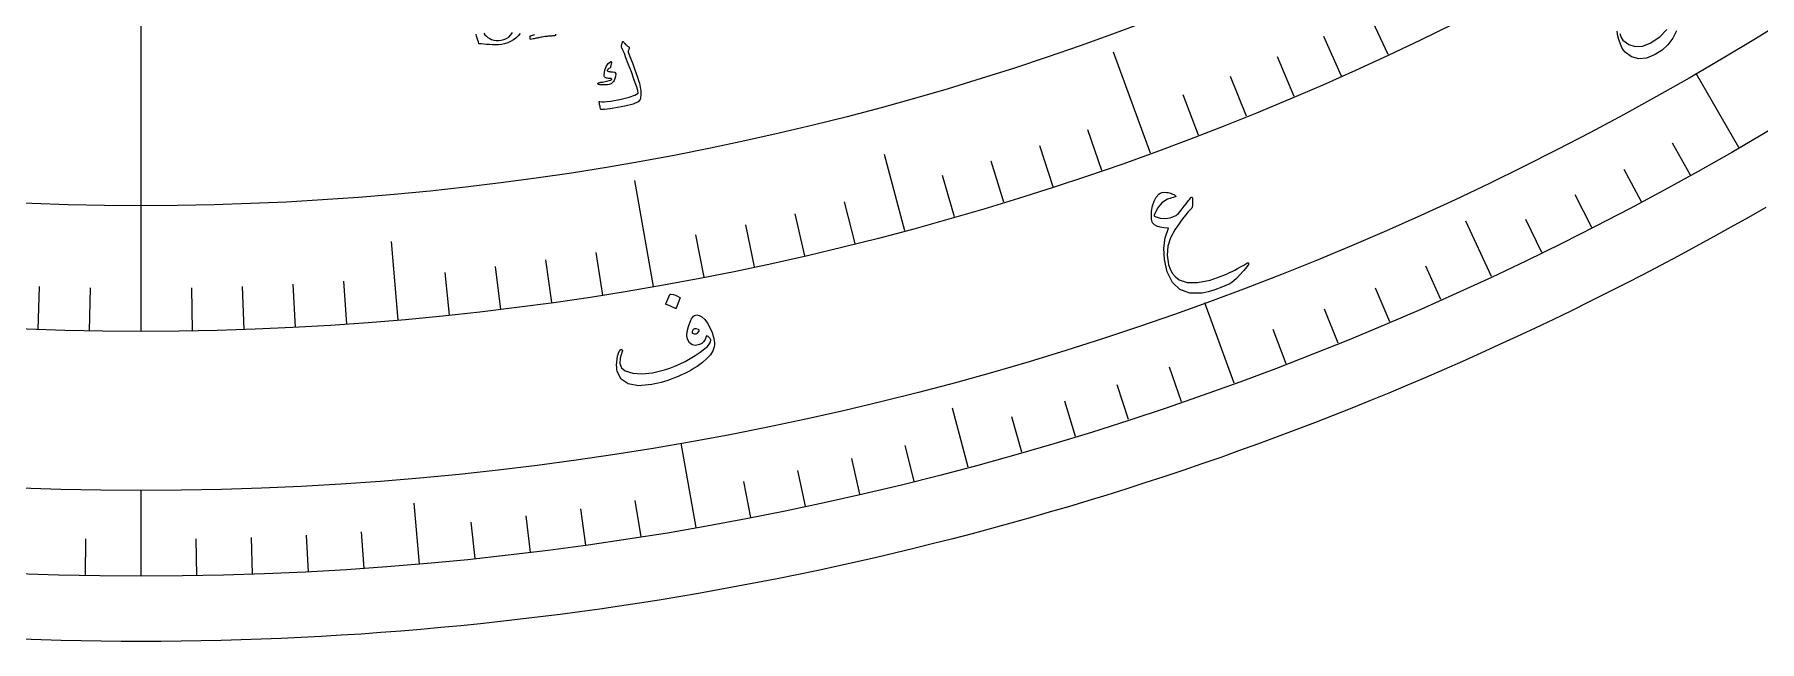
# Model space of a CAD drawing. Header units: millimetres. Extents: x -65 to 65, y -65 to 84.
# Drawn here: x -2.13 to 32.26, y -65 to -52.91 of the extents above; entities that cross this region are included whole.
import ezdxf

# ---------------------------------------------------------------- set-up
doc = ezdxf.new("R2010")
doc.units = ezdxf.units.MM
for name, color, linetype in [('CUT_OUTER', 1, 'Continuous'), ('ENGRAVE', 7, 'Continuous'), ('ENGRAVE_FINE', 8, 'Continuous'), ('TEXT', 5, 'Continuous')]:
    doc.layers.add(name, color=color, linetype=linetype)

msp = doc.modelspace()

# ---------------------------------------------------------------- linework, layer by layer
at = {"layer": 'CUT_OUTER'}
msp.add_lwpolyline([(32.3848, -56.358), (32.0384, -56.5557), (31.6908, -56.7512), (31.3419, -56.9446), (30.9919, -57.1358), (30.6408, -57.3249), (30.2885, -57.5118), (29.935, -57.6966), (29.5804, -57.8792), (29.2247, -58.0596), (28.8679, -58.2378), (28.5101, -58.4138), (28.1511, -58.5877), (27.7911, -58.7593), (27.43, -58.9287), (27.0679, -59.0959), (26.7048, -59.2609), (26.3407, -59.4236), (25.9756, -59.5841), (25.6095, -59.7424), (25.2424, -59.8984), (24.8744, -60.0522), (24.5055, -60.2037), (24.1356, -60.3529), (23.7648, -60.4999), (23.3932, -60.6445), (23.0206, -60.7869), (22.6472, -60.927), (22.2729, -61.0648), (21.8978, -61.2004), (21.5219, -61.3336), (21.1452, -61.4645), (20.7676, -61.5931), (20.3893, -61.7193), (20.0102, -61.8433), (19.6304, -61.9649), (19.2498, -62.0842), (18.8685, -62.2011), (18.4865, -62.3157), (18.1038, -62.428), (17.7204, -62.5379), (17.3363, -62.6454), (16.9516, -62.7506), (16.5663, -62.8535), (16.1803, -62.9539), (15.7937, -63.052), (15.4065, -63.1478), (15.0188, -63.2411), (14.6305, -63.3321), (14.2416, -63.4206), (13.8522, -63.5068), (13.4622, -63.5906), (13.0718, -63.672), (12.6809, -63.751), (12.2895, -63.8277), (11.8976, -63.9019), (11.5053, -63.9737), (11.1125, -64.043), (10.7194, -64.11), (10.3258, -64.1746), (9.9318, -64.2367), (9.5375, -64.2965), (9.1428, -64.3538), (8.7477, -64.4087), (8.3524, -64.4611), (7.9567, -64.5112), (7.5607, -64.5588), (7.1644, -64.604), (6.7679, -64.6467), (6.3711, -64.687), (5.9741, -64.7249), (5.5768, -64.7603), (5.1794, -64.7933), (4.7817, -64.8239), (4.3839, -64.852), (3.9858, -64.8777), (3.5877, -64.9009), (3.1894, -64.9217), (2.791, -64.9401), (2.3925, -64.956), (1.9939, -64.9694), (1.5952, -64.9804), (1.1964, -64.989), (0.7976, -64.9951), (0.3988, -64.9988), (0, -65), (-0.3988, -64.9988), (-0.7976, -64.9951), (-1.1964, -64.989), (-1.5952, -64.9804), (-1.9939, -64.9694), (-2.3925, -64.956)], dxfattribs=at)
at = {"layer": 'ENGRAVE'}
for points in [[(0, -58.825), (0, -51.675)], [(24.8605, -53.3136), (24.1957, -51.8879)], [(20.1193, -55.2774), (19.3857, -53.2618)], [(31.85, -55.1658), (30.9969, -53.6882)], [(15.225, -56.8206), (14.8179, -55.3012)], [(10.2149, -57.9313), (9.8424, -55.8189)], [(26.9208, -57.7318), (26.4057, -56.6272)], [(5.1269, -58.6012), (4.9898, -57.0341)], [(21.7867, -59.8584), (21.2031, -58.2551)], [(16.4868, -61.5295), (16.1713, -60.3523)], [(11.0614, -62.7323), (10.7651, -61.0519)], [(0, -63.7), (0, -61.9938)], [(5.5518, -63.4576), (5.4456, -62.2435)]]:
    msp.add_lwpolyline(points, dxfattribs=at)
for radius in [63.7, 63.7, 61.9938, 58.825, 58.825, 56.3225]:
    msp.add_circle((0, 0), radius, dxfattribs=at)
at = {"layer": 'ENGRAVE_FINE'}
for points in [[(23.9263, -53.7393), (23.5773, -52.9555)], [(22.9848, -54.1487), (22.6495, -53.3589)], [(22.0362, -54.5416), (21.7148, -53.7461)], [(21.081, -54.9179), (20.7735, -54.1169)], [(19.1515, -55.6201), (18.8722, -54.8089)], [(18.1779, -55.9459), (17.9128, -55.1299)], [(30.8824, -55.7133), (30.5279, -55.0737)], [(17.1988, -56.2546), (16.9479, -55.4341)], [(29.9053, -56.2438), (29.562, -55.5981)], [(16.2144, -56.5462), (15.9779, -55.7215)], [(14.2311, -57.0776), (14.0235, -56.2451)], [(28.9192, -56.7571), (28.5872, -56.1056)], [(12.2304, -57.5395), (12.052, -56.7003)], [(13.2327, -57.3173), (13.0397, -56.4813)], [(27.9242, -57.2532), (27.6037, -56.5959)], [(11.2243, -57.7442), (11.0606, -56.902)], [(8.1869, -58.2525), (8.0674, -57.4029)], [(9.2023, -58.1008), (9.068, -57.2533)], [(6.1489, -58.5028), (6.0592, -57.6495)], [(7.169, -58.3865), (7.0644, -57.5349)], [(25.9091, -58.1928), (25.6117, -57.5248)], [(-2.053, -58.7892), (-2.023, -57.9317)], [(-1.0266, -58.816), (-1.0117, -57.9582)], [(1.0266, -58.816), (1.0117, -57.9582)], [(2.053, -58.7892), (2.023, -57.9317)], [(3.0787, -58.7444), (3.0338, -57.8876)], [(4.1034, -58.6817), (4.0436, -57.8258)], [(24.8896, -58.6362), (24.6039, -57.963)], [(23.8624, -59.0616), (23.5885, -58.3836)], [(22.828, -59.4691), (22.566, -58.7864)], [(20.7387, -60.2295), (20.5006, -59.5381)], [(19.6844, -60.5823), (19.4584, -59.8868)], [(18.6241, -60.9166), (18.4103, -60.2173)], [(17.5581, -61.2324), (17.3565, -60.5294)], [(15.4104, -61.8078), (15.2335, -61.0983)], [(14.3294, -62.0674), (14.1649, -61.3549)], [(12.1545, -62.5297), (12.015, -61.8118)], [(13.244, -62.308), (13.0919, -61.5927)], [(9.9649, -62.9157), (9.8505, -62.1935)], [(7.7631, -63.2252), (7.674, -62.4994)], [(8.8653, -63.0801), (8.7636, -62.3559)], [(3.3338, -63.6127), (3.2955, -62.8825)], [(4.4435, -63.5448), (4.3925, -62.8154)], [(6.6585, -63.351), (6.582, -62.6238)], [(-1.1117, -63.6903), (-1.099, -62.9592)], [(1.1117, -63.6903), (1.099, -62.9592)], [(2.2231, -63.6612), (2.1976, -62.9304)]]:
    msp.add_lwpolyline(points, dxfattribs=at)
at = {"layer": 'TEXT'}
for points in [[(7.5549, -52.8916), (7.5162, -52.9396), (7.4714, -52.9828), (7.4205, -53.0212), (7.3651, -53.0537), (7.3069, -53.0794), (7.2461, -53.0984), (7.1825, -53.1106), (7.1217, -53.117), (7.0615, -53.1199), (7.002, -53.1191), (6.9431, -53.1147), (6.8861, -53.1089), (6.8323, -53.1039), (6.7816, -53.0998), (6.734, -53.0964), (6.7221, -53.0608), (6.7106, -53.0239), (6.6993, -52.9857), (6.6884, -52.9462), (6.6781, -52.9073)], [(6.8284, -52.8883), (6.8541, -52.9175), (6.8828, -52.9451), (6.9146, -52.9697), (6.9496, -52.9911), (6.9876, -53.0095), (7.0291, -53.0233), (7.0744, -53.031), (7.1236, -53.0327), (7.1765, -53.0283), (7.2325, -53.0157), (7.2834, -52.9939), (7.3292, -52.9628), (7.3699, -52.9224), (7.402, -52.8742)], [(8.2605, -52.9092), (8.2619, -52.9196), (8.2622, -52.9285), (8.2613, -52.9358), (8.2383, -52.9381), (8.2171, -52.9402), (8.1975, -52.942), (8.1797, -52.9434), (8.1627, -52.9448), (8.1457, -52.9462), (8.1287, -52.9475), (8.1118, -52.9488), (8.0935, -52.9505), (8.0726, -52.9529), (8.0491, -52.956), (8.0231, -52.9598), (7.9968, -52.964), (7.9728, -52.9681), (7.9509, -52.9721), (7.9313, -52.9762), (7.9129, -52.9802), (7.8944, -52.9842), (7.8759, -52.9882), (7.8574, -52.9922), (7.8377, -52.9964), (7.8154, -53.001), (7.7907, -53.0059), (7.7635, -53.0111), (7.7608, -53.0077), (7.7583, -53.0015), (7.756, -52.9926), (7.754, -52.981), (7.7525, -52.9688), (7.7519, -52.9583), (7.7522, -52.9493), (7.7534, -52.942), (7.7664, -52.9394), (7.7831, -52.9348), (7.8035, -52.9282), (7.8276, -52.9197), (7.8511, -52.9097)], [(30.6054, -52.8388), (30.531, -52.9869), (30.4356, -53.1154), (30.3195, -53.2244), (30.1826, -53.3136), (30.0107, -53.3824), (29.8529, -53.3974), (29.7094, -53.3586), (29.5804, -53.2663), (29.5473, -53.2256), (29.5164, -53.1729), (29.4876, -53.1083), (29.461, -53.0317), (29.438, -52.9444), (29.4211, -52.8497)], [(29.4787, -52.8936), (29.5036, -52.9759), (29.5369, -53.0271), (29.6545, -53.1153), (29.7844, -53.1545), (29.9265, -53.1445), (30.0807, -53.0852), (30.2721, -52.9598), (30.4113, -52.8139)]]:
    msp.add_lwpolyline(points, dxfattribs=at)
for points in [[(9.6202, -53.0653), (9.6321, -53.0807), (9.6442, -53.0952), (9.6565, -53.1087), (9.6691, -53.1212), (9.682, -53.1328), (9.6953, -53.1433), (9.709, -53.1529), (9.7232, -53.1614), (9.729, -53.1666), (9.7319, -53.1733), (9.7318, -53.1817), (9.7287, -53.1916), (9.7093, -53.2444), (9.7075, -53.25), (9.7063, -53.2547), (9.7058, -53.2585), (9.7059, -53.2614), (9.7552, -53.3855), (9.799, -53.4977), (9.8372, -53.5982), (9.8699, -53.6868), (9.8969, -53.7636), (9.9181, -53.8284), (9.9333, -53.8812), (9.9427, -53.9221), (9.957, -53.9999), (9.9602, -54.0249), (9.9622, -54.0501), (9.963, -54.0756), (9.9626, -54.1015), (9.961, -54.1277), (9.9579, -54.1543), (9.9535, -54.1812), (9.9477, -54.2085), (9.9065, -54.2549), (9.8052, -54.2997), (9.6436, -54.3424), (9.4218, -54.3827), (9.352, -54.3923), (9.2871, -54.3993), (9.2272, -54.4037), (9.1722, -54.4057), (9.1669, -54.4044), (9.1629, -54.4019), (9.1601, -54.3982), (9.1586, -54.3932), (9.153, -54.3691), (9.1481, -54.3471), (9.1439, -54.3272), (9.1404, -54.3095), (9.1374, -54.2937), (9.1351, -54.2797), (9.1334, -54.2674), (9.1323, -54.2569), (9.132, -54.2509), (9.1336, -54.2472), (9.1369, -54.2459), (9.1421, -54.247), (9.1813, -54.252), (9.2308, -54.2521), (9.2906, -54.2473), (9.3605, -54.2376), (9.5683, -54.2012), (9.729, -54.1625), (9.8426, -54.1217), (9.9092, -54.0793), (9.9002, -54.031), (9.8743, -53.945), (9.8315, -53.8212), (9.772, -53.6596), (9.7111, -53.4981), (9.6647, -53.3759), (9.6327, -53.2932), (9.6149, -53.25), (9.6096, -53.2382), (9.6047, -53.2272), (9.6001, -53.217), (9.5959, -53.2075), (9.592, -53.1989), (9.5885, -53.1912), (9.5854, -53.1845), (9.5826, -53.1787), (9.5775, -53.166), (9.5748, -53.1535), (9.5746, -53.1411), (9.5769, -53.1289), (9.5956, -53.0632), (9.5973, -53.0586), (9.5995, -53.0555), (9.6021, -53.0537), (9.6051, -53.0532), (9.6092, -53.0547), (9.6131, -53.0571), (9.6167, -53.0607), (9.6202, -53.0653)], [(9.3643, -53.452), (9.3673, -53.4519), (9.37, -53.4526), (9.3725, -53.4542), (9.3748, -53.4567), (9.3758, -53.4591), (9.3765, -53.4617), (9.3768, -53.4647), (9.3768, -53.4678), (9.3585, -53.5579), (9.3559, -53.5672), (9.3528, -53.5745), (9.3492, -53.5798), (9.345, -53.5832), (9.3262, -53.5923), (9.3106, -53.6027), (9.2984, -53.6144), (9.2893, -53.6273), (9.2882, -53.6334), (9.2922, -53.6391), (9.3014, -53.6443), (9.3158, -53.6489), (9.3252, -53.6505), (9.3348, -53.6518), (9.3447, -53.6528), (9.3548, -53.6536), (9.3654, -53.6541), (9.3763, -53.6544), (9.3878, -53.6543), (9.3996, -53.654), (9.4426, -53.6637), (9.4615, -53.696), (9.4563, -53.7507), (9.4268, -53.8279), (9.4133, -53.8517), (9.3992, -53.8708), (9.3848, -53.8853), (9.37, -53.8951), (9.353, -53.9019), (9.3289, -53.9076), (9.2977, -53.9123), (9.2593, -53.9159), (9.2397, -53.9173), (9.2209, -53.918), (9.203, -53.9179), (9.186, -53.917), (9.17, -53.9156), (9.155, -53.9141), (9.1409, -53.9124), (9.1278, -53.9105), (9.1195, -53.9075), (9.1132, -53.9036), (9.109, -53.8986), (9.1069, -53.8927), (9.1068, -53.8863), (9.109, -53.8813), (9.1135, -53.8778), (9.1203, -53.8757), (9.1422, -53.8705), (9.167, -53.865), (9.1948, -53.8591), (9.2257, -53.8529), (9.2832, -53.8413), (9.3277, -53.83), (9.3592, -53.8191), (9.3778, -53.8086), (9.38, -53.8062), (9.381, -53.8035), (9.3806, -53.8004), (9.379, -53.7969), (9.3772, -53.7948), (9.3743, -53.7932), (9.3702, -53.792), (9.365, -53.7911), (9.3172, -53.788), (9.297, -53.7857), (9.2794, -53.7814), (9.2642, -53.775), (9.2516, -53.7665), (9.2403, -53.756), (9.2327, -53.7444), (9.2288, -53.7317), (9.2286, -53.7181), (9.2419, -53.6232), (9.269, -53.5473), (9.3097, -53.4902), (9.3643, -53.452)], [(20.2845, -56.0913), (20.3154, -56.0695), (20.3528, -56.0565), (20.3969, -56.0524), (20.4476, -56.057), (20.4745, -56.0623), (20.4997, -56.0683), (20.5232, -56.0751), (20.5449, -56.0827), (20.5649, -56.0909), (20.583, -56.0997), (20.5994, -56.1089), (20.6139, -56.1187), (20.6251, -56.1293), (20.6254, -56.1382), (20.6149, -56.1455), (20.5935, -56.1512), (20.4595, -56.1902), (20.3484, -56.2629), (20.2603, -56.3696), (20.1949, -56.5103), (20.1945, -56.5181), (20.1971, -56.5251), (20.2029, -56.5313), (20.2118, -56.5367), (20.3139, -56.5684), (20.4154, -56.5771), (20.5161, -56.5628), (20.616, -56.5255), (20.6327, -56.5154), (20.6529, -56.4983), (20.6764, -56.4744), (20.7033, -56.4436), (20.7508, -56.3836), (20.7927, -56.3306), (20.829, -56.2847), (20.8597, -56.2457), (20.8849, -56.2138), (20.9047, -56.189), (20.9189, -56.1711), (20.9276, -56.1604), (20.9417, -56.1493), (20.952, -56.1506), (20.9586, -56.1643), (20.9613, -56.1904), (20.9609, -56.2617), (20.9575, -56.3159), (20.9512, -56.353), (20.9419, -56.373), (20.9046, -56.4114), (20.866, -56.4541), (20.826, -56.5012), (20.7845, -56.5526), (20.7416, -56.6085), (20.6973, -56.6687), (20.6515, -56.7333), (20.6042, -56.8022), (20.5167, -56.9623), (20.4668, -57.1307), (20.4547, -57.3076), (20.4805, -57.493), (20.5123, -57.5876), (20.5586, -57.6696), (20.6194, -57.7389), (20.6948, -57.7955), (20.8528, -57.8507), (21.0574, -57.8531), (21.3085, -57.8021), (21.6053, -57.6971), (21.6498, -57.6773), (21.6975, -57.655), (21.7482, -57.6303), (21.8019, -57.603), (21.8585, -57.5733), (21.9178, -57.5408), (21.9797, -57.5057), (22.0443, -57.4679), (22.0557, -57.4622), (22.0648, -57.4595), (22.0715, -57.4599), (22.0759, -57.4634), (22.0734, -57.4898), (22.042, -57.5405), (21.9815, -57.6155), (21.8917, -57.7147), (21.8358, -57.7715), (21.7851, -57.8171), (21.7399, -57.8515), (21.7001, -57.8748), (21.546, -57.9455), (21.4026, -58.0005), (21.2702, -58.0398), (21.1488, -58.0635), (20.9037, -58.0631), (20.7064, -57.9915), (20.5572, -57.8491), (20.4557, -57.6364), (20.3988, -57.3954), (20.3843, -57.1702), (20.4119, -56.9606), (20.4813, -56.7668), (20.3886, -56.7599), (20.3107, -56.747), (20.2475, -56.7281), (20.1991, -56.7033), (20.1843, -56.6916), (20.1719, -56.6774), (20.1621, -56.6608), (20.1549, -56.6418), (20.144, -56.5873), (20.1383, -56.5342), (20.1377, -56.4824), (20.1421, -56.4319), (20.1635, -56.3257), (20.1943, -56.2336), (20.2346, -56.1555), (20.2845, -56.0913)], [(10.5405, -58.0896), (10.5428, -58.0862), (10.5464, -58.0837), (10.5514, -58.0822), (10.5578, -58.0817), (10.6051, -58.0919), (10.6506, -58.1065), (10.6943, -58.1257), (10.7363, -58.1493), (10.7407, -58.1532), (10.7431, -58.1576), (10.7435, -58.1623), (10.7419, -58.1673), (10.6675, -58.3625), (10.6643, -58.3674), (10.6594, -58.3693), (10.6527, -58.3683), (10.6444, -58.3643), (10.6371, -58.3608), (10.6258, -58.3558), (10.6103, -58.349), (10.5907, -58.3406), (10.5668, -58.3307), (10.5382, -58.3191), (10.5049, -58.3061), (10.4669, -58.2914), (10.4618, -58.2888), (10.4589, -58.2857), (10.4582, -58.2822), (10.4599, -58.2784)], [(11.0339, -58.5094), (11.0787, -58.4975), (11.1272, -58.5067), (11.1795, -58.5369), (11.2356, -58.5882), (11.2903, -58.6584), (11.3387, -58.7453), (11.3805, -58.849), (11.4159, -58.9696), (11.4258, -59.0138), (11.4308, -59.0558), (11.4309, -59.0954), (11.426, -59.1327), (11.3983, -59.2105), (11.3496, -59.289), (11.28, -59.3682), (11.1893, -59.4479), (11.1369, -59.4868), (11.0822, -59.5244), (11.0253, -59.5608), (10.9661, -59.5958), (10.9046, -59.6295), (10.8405, -59.662), (10.7739, -59.6932), (10.7048, -59.7232), (10.635, -59.7514), (10.5665, -59.7773), (10.4991, -59.8011), (10.433, -59.8225), (10.368, -59.8417), (10.3039, -59.8583), (10.2407, -59.8725), (10.1784, -59.8842), (9.9143, -59.907), (9.7118, -59.8707), (9.5711, -59.7761), (9.4924, -59.6235), (9.4848, -59.5864), (9.4802, -59.5434), (9.4786, -59.4946), (9.4798, -59.44), (9.4863, -59.3792), (9.499, -59.3192), (9.5181, -59.26), (9.5435, -59.2015), (9.5475, -59.1946), (9.5527, -59.1893), (9.5591, -59.1856), (9.5666, -59.1835), (9.5741, -59.1833), (9.5805, -59.1854), (9.5858, -59.1897), (9.59, -59.1964), (9.5927, -59.2039), (9.5936, -59.2112), (9.5926, -59.2182), (9.5899, -59.2249), (9.5474, -59.3581), (9.5434, -59.4667), (9.5783, -59.5506), (9.6522, -59.6097), (9.8023, -59.6593), (9.9829, -59.6731), (10.1939, -59.6508), (10.4347, -59.5922), (10.5388, -59.5581), (10.6421, -59.5185), (10.7444, -59.4736), (10.8459, -59.4232), (10.9462, -59.3675), (11.0452, -59.3065), (11.1429, -59.2401), (11.2393, -59.1684), (11.2896, -59.1252), (11.3255, -59.082), (11.347, -59.0389), (11.3542, -58.9958), (11.3409, -58.9697), (11.3234, -58.9468), (11.3017, -58.927), (11.2759, -58.9104), (11.2732, -58.9099), (11.2703, -58.9121), (11.2674, -58.917), (11.2644, -58.9246), (11.2416, -58.9842), (11.2121, -59.0314), (11.1761, -59.066), (11.1335, -59.0881), (11.0511, -59.1047), (10.983, -59.0923), (10.9292, -59.051), (10.8898, -58.9806), (10.878, -58.9143), (10.8849, -58.8293), (10.9105, -58.7256), (10.9547, -58.6031), (10.97, -58.572), (10.9883, -58.5461), (11.0096, -58.5252), (11.0339, -58.5094)], [(11.1205, -58.83), (11.1269, -58.818), (11.1274, -58.8072), (11.1219, -58.7975), (11.1103, -58.7889), (11.0667, -58.7712), (11.0312, -58.7716), (11.0038, -58.7901), (10.9846, -58.8269), (10.9832, -58.8373), (10.9841, -58.8461), (10.9873, -58.8532), (10.993, -58.8588), (11.0289, -58.8732), (11.0621, -58.8733), (11.0927, -58.8589), (11.1205, -58.83)]]:
    msp.add_lwpolyline(points, close=True, dxfattribs=at)

doc.saveas('drawing.dxf')
